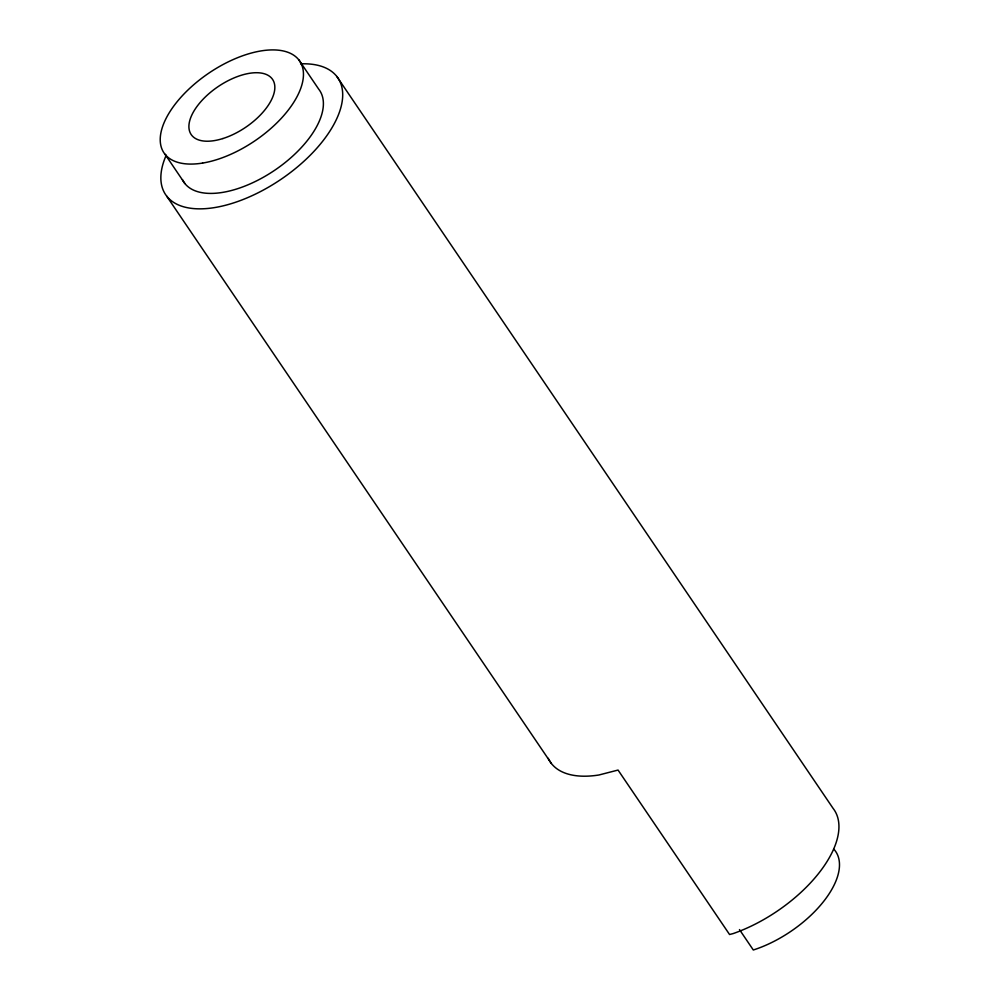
<?xml version="1.0" encoding="UTF-8"?>
<svg xmlns="http://www.w3.org/2000/svg" width="1000" height="1000" viewBox="0 0 1000 1000"><rect width="100%" height="100%" fill="white"/><g stroke="black" fill="none" stroke-linecap="round" stroke-linejoin="round"><path stroke-width="1.5" d="M336.863 76.525L833.062 808.325A104.038 52 -34.1 0 1 733.175 933.575L729.562 934.513L618.05 770.062L598.95 774.987A104.038 52 -34.1 0 1 548.225 758.3M298.762 59.75L318.675 89.113A81.925 40.938 -34.1 0 1 273.488 171.062A81.925 40.938 -34.1 0 1 182.438 179.65M739.463 929.575L753.312 950A81.925 40.938 -34.1 0 0 823.037 902.175A81.925 40.938 -34.1 0 0 834.013 849.35M164.963 154.175L184.875 183.538M166.675 196.125L551.375 763.462M300.55 63.85A104.038 52 -34.1 0 1 331.887 127.9A104.038 52 -34.1 0 1 214.8 207.55A104.038 52 -34.1 0 1 166.2 155.25M222.862 138.55A49.15 24.562 -34.1 0 0 272.738 79.662A49.15 24.562 -34.1 0 0 199.988 102.662A49.15 24.562 -34.1 0 0 222.862 138.55M202.587 163.075A81.925 40.938 -34.1 0 0 303.075 69.675A81.925 40.938 -34.1 0 0 189.913 88.138A81.925 40.938 -34.1 0 0 202.587 163.075"/></g></svg>
